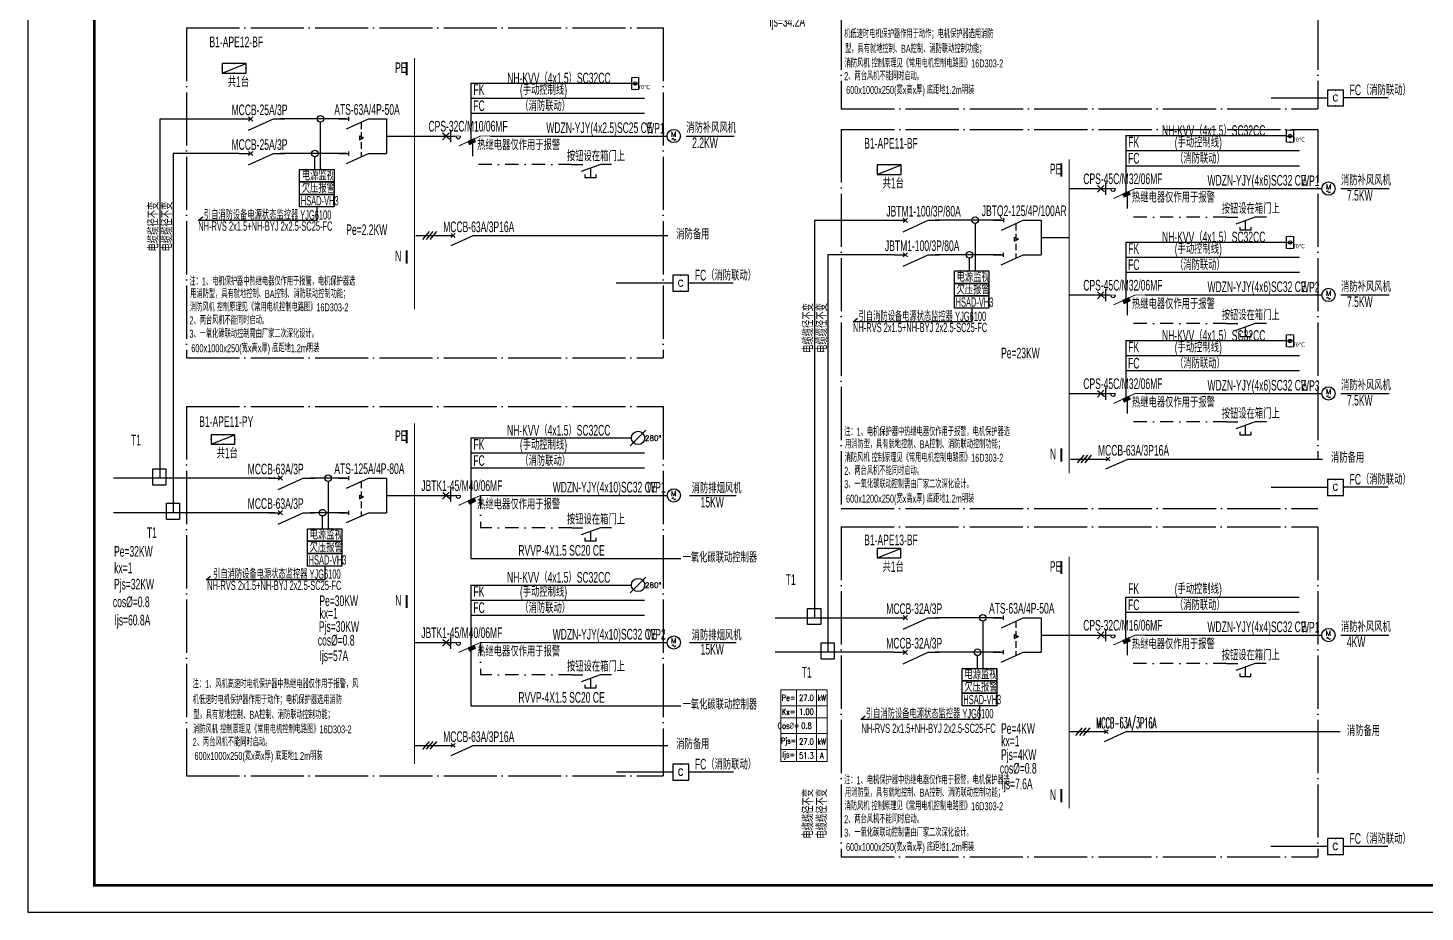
# Model space of a CAD drawing. Extents: x 776418 to 2076422, y -1170708 to 498544.
# Drawn here: x 908431 to 960981, y -799648 to -766418 of the extents above; entities that cross this region are included whole.
import ezdxf
from ezdxf.enums import TextEntityAlignment as Align

# ---------------------------------------------------------------- set-up
doc = ezdxf.new("R2010")
doc.units = 0
doc.header["$LTSCALE"] = 1000
doc.header["$MEASUREMENT"] = 0
for name, pattern in [('CONTINOUS', [0]), ('DASHDOT', [1, 0.5, -0.25, 0, -0.25]), ('DOTE', [2.42, 2, -0.2, 0.02, -0.2]), ('HIDDEN', [0.375, 0.25, -0.125])]:
    doc.linetypes.add(name, pattern=pattern)
doc.layers.get('0').update_dxf_attribs({"linetype": 'CONTINUOUS'})
doc.layers.get('Defpoints').update_dxf_attribs({"linetype": 'CONTINUOUS'})
for name, color, linetype in [('D-TEXT', 7, 'CONTINUOUS'), ('DQ', 255, 'CONTINOUS'), ('EL-SYSTEM', 1, 'CONTINUOUS'), ('ELEMENT', 3, 'CONTINUOUS'), ('EQUIP-动力', 3, 'CONTINUOUS'), ('EQUIP-消防', 80, 'CONTINUOUS'), ('EQUIP-箱柜', 3, 'CONTINUOUS'), ('TEL_TITLE', 7, 'CONTINUOUS'), ('WIRE-动力', 2, 'CONTINUOUS'), ('WIRE-照明', 1, 'CONTINUOUS'), ('WIRE-系统', 4, 'CONTINUOUS')]:
    doc.layers.add(name, color=color, linetype=linetype)
doc.styles.add('_HZTXT', font='txt.shx', dxfattribs={"width": 0.8, "bigfont": 'HZTXT.shx'})
doc.styles.add('_JD', font='ros.shx', dxfattribs={"width": 0.8, "bigfont": 'JD.shx'})
doc.styles.add('_TCH_LABEL', font='COMPLEX', dxfattribs={"bigfont": 'GBCBIG'})
doc.styles.add('_TEL_DIM', font='SIMPLEX', dxfattribs={"width": 0.7, "height": 3.5, "bigfont": 'HZTXT'})
doc.styles.add('DIM_FONT', font='SIMPLEX', dxfattribs={"width": 0.7, "bigfont": 'GBCBIG'})
doc.styles.get("Standard").update_dxf_attribs({"font": 'gbenor.shx', "bigfont": 'gbcbig.shx'})

# ---------------------------------------------------------------- blocks, each defined once
blk = doc.blocks.new('M_M8')
for p, q in [((-0.25, -0.2), (0, -0.75)), ((0.05, -0.25), (-0.05, -0.25))]:
    blk.add_line(p, q)
for points in [[(0, 0), (0, -0.25)], [(0, -0.75), (0, -1)]]:
    blk.add_lwpolyline(points)
at = {"style": 'DIM_FONT', "width": 0.8, "flags": 9}
blk.add_attdef('S', (0.25, -0.5), '', height=0.2, dxfattribs=at)
blk = doc.blocks.new('M_M7')
for p, q in [((-0.25, -0.2), (0, -0.75)), ((-0.047, -0.297), (0.047, -0.203)), ((-0.047, -0.203), (0.047, -0.297))]:
    blk.add_line(p, q)
for points in [[(0, 0), (0, -0.25)], [(0, -0.75), (0, -1)]]:
    blk.add_lwpolyline(points)
at = {"width": 0.8, "flags": 9}
blk.add_attdef('S', (0.25, -0.5), '', height=0.2, dxfattribs=at)
blk = doc.blocks.new('$equip_U$00000105(JDQINJING)')
for p, q in [((0.5, 1), (-0.5, 1)), ((-0.5, 1), (-0.5, 0)), ((0.5, 0), (0.5, 1)), ((-0.5, 0), (0.5, 0))]:
    blk.add_line(p, q)
for p in [(0, 1), (-0.5, 0.5), (0, 0), (0.5, 0.5)]:
    blk.add_point(p)
at = {"color": 7, "style": '_TEL_DIM'}
blk.add_attdef('$TEXT$', text='', height=0.4, dxfattribs=at).set_placement((-0.002, 0.507), align=Align.MIDDLE_CENTER)
at = {"color": 7, "style": '_TEL_DIM', "flags": 1}
blk.add_attdef('A', text='', height=0.00002, dxfattribs=at).set_placement((0, 0), align=Align.MIDDLE_CENTER)
blk = doc.blocks.new('$equip$00001416')
for p, q in [((0.75, 0.6), (-0.75, 0.6)), ((-0.75, 0), (0.75, 0.6)), ((-0.75, 0.6), (-0.75, 0)), ((-0.75, 0), (0.75, 0)), ((0.75, 0), (0.75, 0.6))]:
    blk.add_line(p, q)
for p in [(-0.75, 0.3), (0, 0.6), (0, 0), (0.75, 0.3)]:
    blk.add_point(p)
at = {"style": '_TCH_LABEL', "flags": 9}
blk.add_attdef('A', (0, 0), '', height=0.00002, dxfattribs=at)
blk = doc.blocks.new('$element$00000577')
at = {"const_width": 0.0233}
for points in [[(0, 0), (0, -0.25)], [(-0.25, -0.2), (0, -0.75), (0, -1)]]:
    blk.add_lwpolyline(points, dxfattribs=at)
blk.add_arc((-0.008, -0.192), 0.0589, 81.8699, 278.1301)
at = {"flags": 9}
blk.add_attdef('S', (0, 0), '', height=0.00000667, dxfattribs=at)
blk = doc.blocks.new('$equip$00001817')
blk.add_line((-0.59, -0.59), (0.59, 0.59))
blk.add_circle((0, 0), 0.5)
at = {"color": 7, "style": '_TEL_DIM', "flags": 1}
blk.add_attdef('A', text='', height=0.00002, dxfattribs=at).set_placement((0, 0), align=Align.MIDDLE_CENTER)
at = {"color": 7, "style": '_TEL_DIM'}
blk.add_attdef('$TEXT$', text='', height=0.4, dxfattribs=at).set_placement((1.36, -0.02), align=Align.MIDDLE_CENTER)
blk = doc.blocks.new('$element$00000544')
for points in [[(-0.25, -0.333), (-0.324, -0.333), (-0.324, -0.617), (-0.25, -0.617)], [(0, -1), (0, -0.721), (-0.176, -0.235)], [(0, 0), (0, -0.283)], [(-0.324, -0.478), (-0.087, -0.478)]]:
    blk.add_lwpolyline(points)
at = {"flags": 9}
blk.add_attdef('S', (0, 0), '', height=0.00000667, dxfattribs=at)
blk = doc.blocks.new('$equip$00001811')
blk.add_circle((0, 0), 0.5)
for centre, radius, start, end in [((-0.07, -0.27), 0.0768, 17.2272, 184.2164), ((0.07, -0.23), 0.0769, 197.2591, 5.1179)]:
    blk.add_arc(centre, radius, start, end)
at = {"color": 7, "style": '_TEL_DIM'}
blk.add_attdef('$TEXT$', text='', height=0.4, dxfattribs=at).set_placement((0, 0.14), align=Align.MIDDLE_CENTER)
at = {"color": 7, "style": '_TEL_DIM', "flags": 1}
blk.add_attdef('A', text='', height=0.00002, dxfattribs=at).set_placement((0, 0), align=Align.MIDDLE_CENTER)
blk = doc.blocks.new('$equip$00002402')
at = {"lineweight": 20}
for p, q in [((0.32, 0.56), (-0.33, 0.56)), ((-0.33, -0.56), (0.32, -0.56))]:
    blk.add_line(p, q, dxfattribs=at)
for p, q in [((-0.33, -0.56), (-0.33, 0.56)), ((-0.24, 0), (0, 0)), ((0, 0), (0.24, 0)), ((0.32, 0.56), (0.32, -0.56))]:
    blk.add_line(p, q)
at = {"const_width": 0.04}
for points in [[(-0.33, -0.56), (-0.33, 0.56)], [(-0.33, 0.56), (0.32, 0.56), (0.32, -0.56), (-0.33, -0.56), (-0.33, 0.56), (0.32, 0.56)]]:
    blk.add_lwpolyline(points, dxfattribs=at)
blk.add_circle((0, 0), 0.164)
for p in [(-0.33, 0), (0, 0.56), (0.32, 0), (0, -0.56)]:
    blk.add_point(p)
at = {"color": 7, "style": '_TEL_DIM', "flags": 1}
blk.add_attdef('A', text='', height=0.00002, dxfattribs=at).set_placement((0, 0), align=Align.MIDDLE_CENTER)
at = {"color": 7}
blk.add_attdef('$TEXT$', text='', height=0.4, dxfattribs=at).set_placement((0.83, -0.34), align=Align.MIDDLE_CENTER)
blk = doc.blocks.new('*T214')
at = {"layer": 'Defpoints', "color": 8, "linetype": 'ByBlock', "lineweight": 0, "transparency": 16777216}
for p, q in [((0, 0), (1749, 0)), ((0, 0), (0, -2700)), ((593, 0), (593, -2700)), ((1346, 0), (1346, -2700)), ((1749, 0), (1749, -2700)), ((0, -600), (1749, -600)), ((0, -1050), (1749, -1050)), ((0, -1650), (1749, -1650)), ((0, -2250), (1749, -2250)), ((0, -2700), (1749, -2700))]:
    blk.add_line(p, q, dxfattribs=at)
at = {"color": 0, "transparency": 16777216, "attachment_point": 5, "style": '_TEL_DIM'}
for s, insert, char_height, width in [('Pe=', (297, -300), 225, 593.32), ('27.0', (970, -300), 225, 752.36), ('kW', (1547, -300), 225, 402.96), ('Kx=', (297, -825), 225, 593.32), ('1.00', (970, -825), 225, 752.36), ('Cos{\\fISOCPEUR|b0|i0|c0|p34;%%C}=', (297, -1350), 225, 593.32), ('0.8', (970, -1350), 225, 752.36), ('Pjs=', (297, -1950), 210, 593.32), ('27.0', (970, -1950), 225, 752.36), ('kW', (1547, -1950), 225, 402.96), ('Ijs=', (297, -2475), 225, 593.32), ('51.3', (970, -2475), 225, 752.36), ('A', (1547, -2475), 225, 402.96)]:
    blk.add_mtext(s, dxfattribs=dict(at, insert=insert, char_height=char_height, width=width))

msp = doc.modelspace()

# ---------------------------------------------------------------- hatches: boundary and pattern name
h = msp.add_hatch()
h.set_pattern_fill('ANSI31', color=256, scale=10, style=0)
h.set_pattern_definition([(45, (724245.323, -801270.2113), (-0.707106781, 0.707106781), [])])
h.paths.add_polyline_path([(925263, -770690), (925216, -770587), (924989, -770690), (925036, -770794)])
h = msp.add_hatch()
h.set_pattern_fill('ANSI31', color=256, scale=10, style=0)
h.set_pattern_definition([(45, (748874.7515, -803245.9529), (-0.707106781, 0.707106781), [])])
h.paths.add_polyline_path([(949892, -772666), (949845, -772563), (949618, -772666), (949665, -772769)])
h = msp.add_hatch()
h.set_pattern_fill('ANSI31', color=256, scale=10, style=0)
h.set_pattern_definition([(45, (748874.7515, -807245.9529), (-0.707106781, 0.707106781), [])])
h.paths.add_polyline_path([(949892, -776666), (949845, -776563), (949618, -776666), (949665, -776769)])
h = msp.add_hatch()
h.set_pattern_fill('ANSI31', color=256, scale=10, style=0)
h.set_pattern_definition([(45, (748874.7515, -810947.5243), (-0.707106781, 0.707106781), [])])
h.paths.add_polyline_path([(949892, -780368), (949845, -780265), (949618, -780368), (949665, -780471)])
h = msp.add_hatch()
h.set_pattern_fill('ANSI31', color=256, scale=10, style=0)
h.set_pattern_definition([(45, (724246.2325, -814780.0044), (-0.707106781, 0.707106781), [])])
h.paths.add_polyline_path([(925264, -784200), (925217, -784097), (924990, -784200), (925037, -784303)])
h = msp.add_hatch()
h.set_pattern_fill('ANSI31', color=256, scale=10, style=0)
h.set_pattern_definition([(45, (724246.2325, -820307.5664), (-0.707106781, 0.707106781), [])])
h.paths.add_polyline_path([(925264, -789728), (925217, -789625), (924990, -789728), (925037, -789831)])
h = msp.add_hatch()
h.set_pattern_fill('ANSI31', color=256, scale=10, style=0)
h.set_pattern_definition([(45, (748871.8341, -820028.5704), (-0.707106781, 0.707106781), [])])
h.paths.add_polyline_path([(949889, -789449), (949842, -789346), (949615, -789449), (949662, -789552)])

# ---------------------------------------------------------------- linework, layer by layer
at = {"linetype": 'DOTE'}
for p, q in [((939021, -756311), (939020, -769454)), ((956951, -756311), (956951, -769454)), ((914392, -766419), (914391, -778823)), ((914392, -766419), (932322, -766419)), ((932322, -766419), (932321, -778823)), ((939020, -769454), (956951, -769454)), ((939020, -770229), (939019, -784477)), ((939020, -770229), (956951, -770229)), ((956951, -770229), (956950, -782633)), ((914391, -778823), (932321, -778823)), ((914391, -780644), (914390, -794527)), ((914391, -780644), (932321, -780644)), ((932321, -780644), (932320, -794527)), ((939019, -784477), (956949, -784477)), ((939018, -785168), (939017, -797572)), ((939018, -785168), (956948, -785168)), ((956948, -785168), (956947, -797572)), ((914390, -794527), (932325, -794527)), ((939017, -797572), (956947, -797572))]:
    msp.add_line(p, q, dxfattribs=at)
for p, q in [((957312, -769051), (955190, -769051)), ((924271, -770360), (924029, -770618)), ((924030, -770364), (924295, -770597)), ((948900, -772336), (948659, -772594)), ((948659, -772340), (948924, -772573)), ((932682, -776016), (930560, -776016)), ((948900, -776336), (948659, -776594)), ((948659, -776340), (948924, -776573)), ((948900, -780038), (948659, -780295)), ((948659, -780041), (948924, -780275)), ((924272, -783870), (924030, -784128)), ((924031, -783874), (924296, -784107)), ((957311, -783686, 0), (955188, -783686, 0)), ((948897, -789119), (948656, -789376)), ((948656, -789122), (948921, -789356)), ((924272, -789398), (924030, -789655)), ((924031, -789401), (924296, -789635)), ((932687, -794395), (930564, -794395)), ((957308, -797189), (955186, -797189))]:
    msp.add_line(p, q)
at = {"linetype": 'DASHDOT'}
for p, q in [((925149, -770731, 0), (925149, -771550, 0)), ((928882, -771550, 0), (925149, -771550, 0)), ((949779, -772707, 0), (949779, -773525, 0)), ((953512, -773525, 0), (949779, -773525, 0)), ((949779, -776707, 0), (949779, -777525, 0)), ((953512, -777525, 0), (949779, -777525, 0)), ((949779, -780409, 0), (949779, -781227, 0)), ((953512, -781227, 0), (949779, -781227, 0)), ((925456, -783978), (925456, -785205, 0)), ((928883, -785205, 0), (925456, -785205, 0)), ((925456, -789505), (925456, -790732, 0)), ((949776, -789490, 0), (949776, -790308, 0)), ((953509, -790308, 0), (949776, -790308, 0)), ((928883, -790732, 0), (925456, -790732, 0))]:
    msp.add_line(p, q, dxfattribs=at)
at = {"linetype": 'Continuous', "const_width": 72.9}
for points in [[(922673, -767701), (922673, -768198)], [(947301, -771512), (947301, -772009)], [(922673, -774777), (922673, -775274)], [(922672, -781533), (922672, -782030)], [(947301, -782217), (947301, -782714)], [(947299, -786450), (947299, -786947)], [(947299, -795024), (947299, -795521)]]:
    msp.add_lwpolyline(points, dxfattribs=at)
for points in [[(925036, -770794), (925263, -770690), (925216, -770587), (924989, -770690)], [(949665, -772769), (949892, -772666), (949845, -772563), (949618, -772666)], [(949665, -776769), (949892, -776666), (949845, -776563), (949618, -776666)], [(949665, -780471), (949892, -780368), (949845, -780265), (949618, -780368)], [(925037, -784303), (925264, -784200), (925217, -784097), (924990, -784200)], [(925037, -789831), (925264, -789728), (925217, -789625), (924990, -789728)], [(949662, -789552), (949889, -789449), (949842, -789346), (949615, -789449)]]:
    msp.add_lwpolyline(points, close=True)
at = {"linetype": 'Continuous', "const_width": 72.9, "elevation": 0}
msp.add_lwpolyline([(922677, -787727), (922677, -788224)], dxfattribs=at)
at = {"layer": 'D-TEXT'}
for p, q in [((925091, -768490, 0), (925091, -769054)), ((925091, -768490), (931130, -768490)), ((925091, -769054), (931624, -769054)), ((925091, -769054), (925091, -770723)), ((957912, -769030), (959589, -769030)), ((925091, -769619), (931624, -769619)), ((933189, -770479), (934998, -770479)), ((949721, -770465, 0), (949721, -771030)), ((949721, -770465), (955760, -770465)), ((949721, -771030), (956253, -771030)), ((949721, -771030), (949721, -772699)), ((949721, -771594), (956253, -771594)), ((957818, -772454), (959627, -772454)), ((949721, -774465, 0), (949721, -775030)), ((949721, -774465), (955760, -774465)), ((949721, -775030), (956253, -775030)), ((949721, -775030), (949721, -776699)), ((949721, -775594), (956253, -775594)), ((933282, -775994), (934960, -775994)), ((957818, -776454), (959627, -776454)), ((949721, -778167, 0), (949721, -778731)), ((949721, -778167), (955760, -778167)), ((949721, -778731), (956253, -778731)), ((949721, -778731), (949721, -780400)), ((949721, -779296), (956253, -779296)), ((957818, -780156), (959627, -780156)), ((925092, -781828), (931131, -781828)), ((925092, -781828), (925092, -786364, 0)), ((925092, -782393), (931625, -782393)), ((925092, -782957), (931625, -782957)), ((933321, -783988), (935068, -783988)), ((957911, -783665, 0), (959588, -783665, 0)), ((925092, -786364, 0), (932991, -786364, 0)), ((925092, -787356), (931131, -787356)), ((925092, -787356), (925092, -791891, 0)), ((925092, -787920), (931625, -787920)), ((949718, -787812), (956250, -787812)), ((949718, -787812), (949718, -789481)), ((925092, -788485), (931625, -788485)), ((949718, -788377), (956250, -788377)), ((957815, -789237), (959624, -789237)), ((933321, -789516), (935068, -789516)), ((925092, -791891, 0), (932991, -791891, 0)), ((933287, -794374), (934964, -794374)), ((957908, -797168), (959586, -797168))]:
    msp.add_line(p, q, dxfattribs=at)
for points in [[(912000, -782216, 0, 0, 0), (912937, -782216, 0, 0, 0), (913242, -782839, 80, 0, 0), (913374, -783108, 0, 0, 0)], [(912598, -785698, 0, 0, 0), (913535, -785698, 0, 0, 0), (913840, -785074, 80, 0, 0), (913972, -784805, 0, 0, 0)], [(936627, -787464, 0, 0, 0), (937564, -787464, 0, 0, 0), (937869, -788087, 80, 0, 0), (938001, -788357, 0, 0, 0)], [(937225, -790946, 0, 0, 0), (938162, -790946, 0, 0, 0), (938467, -790323, 80, 0, 0), (938599, -790054, 0, 0, 0)]]:
    msp.add_lwpolyline(points, format="xyseb", dxfattribs=at)
at = {"layer": 'DQ'}
for p, q in [((919426, -769961), (919426, -771739)), ((919222, -771739), (919222, -771261)), ((914839, -773656), (915004, -773522)), ((919300, -773142), (919300, -773656)), ((919300, -773656), (914839, -773656)), ((944054, -773772), (944054, -775549)), ((943851, -775549), (943851, -775071)), ((943929, -776952), (943929, -777466)), ((939468, -777466), (939632, -777332)), ((943929, -777466), (939468, -777466)), ((919720, -783462), (919720, -785240)), ((919516, -785240), (919516, -784761)), ((919594, -786643), (919594, -787157)), ((915133, -787157), (915298, -787022)), ((919594, -787157), (915133, -787157)), ((944346, -788710), (944346, -790488)), ((944143, -790488), (944143, -790010)), ((944220, -791891), (944220, -792405)), ((939760, -792405), (939924, -792271)), ((944220, -792405), (939760, -792405))]:
    msp.add_line(p, q, dxfattribs=at)
for points in [[(918650, -771739), (919950, -771739), (919950, -772207), (918650, -772207)], [(918650, -772207), (919950, -772207), (919950, -772674), (918650, -772674)], [(918650, -772674), (919950, -772674), (919950, -773142), (918650, -773142)], [(943279, -775549), (944578, -775549), (944578, -776017), (943279, -776017)], [(943279, -776017), (944578, -776017), (944578, -776485), (943279, -776485)], [(943279, -776485), (944578, -776485), (944578, -776952), (943279, -776952)], [(918944, -785240), (920244, -785240), (920244, -785707), (918944, -785707)], [(918944, -785707), (920244, -785707), (920244, -786175), (918944, -786175)], [(918944, -786175), (920244, -786175), (920244, -786643), (918944, -786643)], [(943570, -790488), (944870, -790488), (944870, -790956), (943570, -790956)], [(943570, -790956), (944870, -790956), (944870, -791424), (943570, -791424)], [(943570, -791424), (944870, -791424), (944870, -791891), (943570, -791891)]]:
    msp.add_lwpolyline(points, close=True, dxfattribs=at)
for centre in [(919431, -769837), (919222, -771136), (944060, -773647), (943851, -774946), (919725, -783338), (919516, -784637), (944351, -788586), (944143, -789885)]:
    msp.add_circle(centre, 124, dxfattribs=at)
at = {"layer": 'EL-SYSTEM'}
for points in [[(913126, -782988), (913622, -782988), (913622, -783597), (913126, -783597)], [(913639, -784284), (914134, -784284), (914134, -784893), (913639, -784893)], [(937753, -788237), (938249, -788237), (938249, -788846), (937753, -788846)], [(938265, -789532), (938761, -789532), (938761, -790141), (938265, -790141)]]:
    msp.add_lwpolyline(points, close=True, dxfattribs=at)
at = {"layer": 'TEL_TITLE'}
msp.add_lwpolyline([(908431, -799648), (1013531, -799648), (1013531, -740248), (908431, -740248)], close=True, dxfattribs=at)
at = {"layer": 'TEL_TITLE', "const_width": 100}
msp.add_lwpolyline([(910931, -798648), (1012531, -798648), (1012531, -741248), (910931, -741248)], close=True, dxfattribs=at)
at = {"layer": 'WIRE-动力'}
for p, q in [((923519, -774072, 0), (923271, -774366, 0)), ((923659, -774072, 0), (923411, -774366, 0)), ((923799, -774072, 0), (923551, -774366, 0)), ((948148, -782473), (947900, -782766)), ((948288, -782473), (948040, -782766)), ((948428, -782473), (948180, -782766)), ((948087, -792719), (947839, -793013)), ((948227, -792719), (947979, -793013)), ((948367, -792719), (948119, -793013)), ((923519, -793241, 0), (923271, -793534, 0)), ((923659, -793237, 0), (923411, -793531, 0)), ((923799, -793237, 0), (923551, -793531, 0))]:
    msp.add_line(p, q, dxfattribs=at)
at = {"layer": 'WIRE-照明'}
for p, q in [((913392, -769837), (913392, -783338)), ((913392, -769837), (916379, -769837)), ((920409, -769837), (917923, -769837)), ((921618, -769837), (921913, -769837)), ((921913, -769837), (921913, -771136)), ((920898, -770473), (920898, -770620)), ((920898, -770473), (921058, -770547)), ((920898, -770620), (921058, -770547)), ((925830, -770479), (932472, -770479)), ((913892, -771136), (913892, -784637)), ((916379, -771136), (913892, -771136)), ((920413, -771136), (917927, -771136)), ((921612, -771136), (921913, -771136)), ((950459, -772454), (957101, -772454)), ((938019, -773647), (941008, -773647)), ((938019, -773647), (938019, -788586)), ((945038, -773647), (942552, -773647)), ((946246, -773647), (946542, -773647)), ((946542, -773647), (946542, -774946)), ((923021, -774219, 0), (924425, -774219, 0)), ((925363, -774219, 0), (932494, -774219, 0)), ((945527, -774283), (945527, -774431)), ((945527, -774283), (945687, -774357)), ((945527, -774431), (945687, -774357)), ((941008, -774946), (938519, -774946)), ((938519, -774946), (938519, -789885)), ((945042, -774946), (942556, -774946)), ((946241, -774946), (946542, -774946)), ((950459, -776454), (957101, -776454)), ((950459, -780156), (957101, -780156)), ((947650, -782620), (949054, -782620)), ((949992, -782620), (957122, -782620)), ((917712, -783338), (911652, -783338)), ((920409, -783338), (919041, -783338)), ((921617, -783338), (921913, -783338)), ((921913, -783338), (921913, -784637)), ((920898, -783974), (920898, -784121)), ((920898, -783974), (921058, -784047)), ((925831, -783988), (932474, -783988)), ((920898, -784121), (921058, -784047)), ((917712, -784637), (911653, -784637)), ((920413, -784637), (919046, -784637)), ((921612, -784637), (921913, -784637)), ((936542, -788586), (941005, -788586)), ((945035, -788586), (942549, -788586)), ((946244, -788586), (946539, -788586)), ((946539, -788586), (946539, -789885)), ((945524, -789222), (945524, -789370)), ((945524, -789222), (945684, -789296)), ((945524, -789370), (945684, -789296)), ((950456, -789237), (957098, -789237)), ((925831, -789516), (932474, -789516)), ((941005, -789885), (936542, -789885)), ((945039, -789885), (942553, -789885)), ((946238, -789885), (946539, -789885)), ((947590, -792866), (948994, -792866)), ((949931, -792866), (957784, -792866)), ((922968, -793384, 0), (924425, -793384, 0)), ((925363, -793384, 0), (932494, -793384, 0))]:
    msp.add_line(p, q, dxfattribs=at)
at = {"layer": 'WIRE-照明', "linetype": 'HIDDEN'}
for p, q in [((920960, -769966), (920960, -771265)), ((945589, -773776), (945589, -775075)), ((920960, -783466), (920960, -784765)), ((945586, -788715), (945586, -790014))]:
    msp.add_line(p, q, dxfattribs=at)
at = {"layer": 'WIRE-照明', "linetype": 'Continuous'}
for p, q in [((924330, -770254), (924330, -770713)), ((921913, -770488), (922969, -770488)), ((922968, -770479), (924499, -770479)), ((947597, -772454), (949128, -772454)), ((948959, -772229), (948959, -772688)), ((946542, -774298), (947597, -774298)), ((947597, -776454), (949128, -776454)), ((948959, -776229), (948959, -776688)), ((947597, -780156), (949128, -780156)), ((948959, -779931), (948959, -780390)), ((921913, -783988), (922968, -783988)), ((922969, -783988), (924500, -783988)), ((922969, -783988), (924500, -783988)), ((924331, -783763), (924331, -784223)), ((924331, -789291), (924331, -789750)), ((946539, -789237), (947595, -789237)), ((947594, -789237), (949125, -789237)), ((948957, -789012), (948957, -789471)), ((922969, -789516), (924500, -789516)), ((922969, -789516), (924500, -789516))]:
    msp.add_line(p, q, dxfattribs=at)
at = {"layer": 'WIRE-照明', "const_width": 36}
for points in [[(922969, -767547), (922968, -776997)], [(947598, -771357), (947597, -783155)], [(922969, -781285), (922968, -794082)], [(947596, -786296), (947594, -795755)]]:
    msp.add_lwpolyline(points, dxfattribs=at)

# ---------------------------------------------------------------- block references
msp.add_blockref('*T214', (936744, -791293))
at = {"layer": 'DQ', "xscale": 1500, "yscale": 1500, "zscale": 1500, "rotation": 90}
for name, p in [('M_M8', (920118, -769837)), ('M_M8', (920112, -771136)), ('M_M8', (944746, -773647)), ('M_M7', (924050, -774219, 0)), ('M_M8', (944741, -774946)), ('M_M7', (948679, -782620)), ('M_M8', (920117, -783338)), ('M_M8', (920112, -784637)), ('M_M8', (944744, -788586)), ('M_M8', (944738, -789885)), ('M_M7', (948619, -792866)), ('M_M7', (924050, -793384, 0))]:
    msp.add_blockref(name, p, dxfattribs=at)
at = {"layer": 'ELEMENT', "rotation": 90}
for name, p, xscale, yscale, zscale in [('M_M7', (916379, -769837), 1714.285714285681, 1714.285714285681, 1714.285714285681), ('$element$00000577', (924330, -770479), 1500, 1500, 1500), ('M_M7', (916379, -771136), 1714.285714285681, 1714.285714285681, 1714.285714285681), ('$element$00000577', (948959, -772454), 1500, 1500, 1500), ('M_M7', (941008, -773647), 1714.285714285681, 1714.285714285681, 1714.285714285681), ('M_M7', (941008, -774946), 1714.285714285681, 1714.285714285681, 1714.285714285681), ('$element$00000577', (948959, -776454), 1500, 1500, 1500), ('$element$00000577', (948959, -780156), 1500, 1500, 1500), ('M_M7', (917498, -783338), 1714.285714285681, 1714.285714285681, 1714.285714285681), ('$element$00000577', (924331, -783988), 1500, 1500, 1500), ('M_M7', (917498, -784637), 1714.285714285681, 1714.285714285681, 1714.285714285681), ('M_M7', (941005, -788586), 1714.285714285681, 1714.285714285681, 1714.285714285681), ('$element$00000577', (948956, -789237), 1500, 1500, 1500), ('$element$00000577', (924331, -789516), 1500, 1500, 1500), ('M_M7', (941005, -789885), 1714.285714285681, 1714.285714285681, 1714.285714285681)]:
    msp.add_blockref(name, p, dxfattribs=dict(at, xscale=xscale, yscale=yscale, zscale=zscale))
at = {"layer": 'EQUIP-动力', "xscale": 500, "yscale": 500, "zscale": 500}
for p in [(932722, -770479), (957351, -772454), (957351, -776454), (957351, -780156), (932724, -783988), (932724, -789516), (957348, -789237)]:
    msp.add_blockref('$equip$00001811', p, dxfattribs=at).add_auto_attribs({'$TEXT$': 'M'})
at = {"layer": 'EQUIP-动力'}
ref = msp.add_blockref('$equip$00001817', (931381, -781828), dxfattribs=dict(at, xscale=500, yscale=500, zscale=500))
ref.add_attrib('$TEXT$', '280%%D', dxfattribs={"layer": '0', "color": 7, "height": 200, "style": '_TEL_DIM'}).set_placement((931945, -781837), align=Align.MIDDLE_CENTER)
ref = msp.add_blockref('$equip$00001817', (931381, -787356), dxfattribs=dict(at, xscale=500, yscale=500, zscale=500))
ref.add_attrib('$TEXT$', '280%%D', dxfattribs={"layer": '0', "color": 7, "height": 200, "style": '_TEL_DIM'}).set_placement((931945, -787365), align=Align.MIDDLE_CENTER)
at = {"layer": 'EQUIP-消防', "xscale": 400, "yscale": 400, "zscale": 400}
for p in [(931274, -768505), (955903, -770481), (955903, -774481), (955903, -778182)]:
    msp.add_blockref('$equip$00002402', p, dxfattribs=at).add_auto_attribs({'$TEXT$': '70℃'})
at = {"layer": 'EQUIP-箱柜', "xscale": 600, "yscale": 600, "zscale": 600}
for p in [(916192, -768115), (940820, -771925), (915769, -782068), (940818, -786339)]:
    msp.add_blockref('$equip$00001416', p, dxfattribs=at)
for p in [(957612, -769351), (932982, -776316), (957611, -783986, 0), (932986, -794695), (957608, -797489)]:
    msp.add_blockref('$equip_U$00000105(JDQINJING)', p, dxfattribs=at).add_auto_attribs({'$TEXT$': 'C'})
at = {"layer": 'WIRE-系统', "xscale": 1500, "yscale": 1500, "zscale": 1500, "rotation": 90}
for p in [(928882, -771550, 0), (953512, -773525, 0), (953512, -777525, 0), (953512, -781227, 0), (928883, -785205, 0), (953509, -790308, 0), (928883, -790732, 0)]:
    msp.add_blockref('$element$00000544', p, dxfattribs=at)

# ---------------------------------------------------------------- texts
at = {"layer": 'D-TEXT'}
for s, height, style, width, p in [('Ijs=34.2A', 400, '_JD', 0.6, (936318, -766370)), ('机低速时电机保护器作用于动作；电机保护器选用消防', 300, '_JD', 0.6, (939134, -766796, 0)), ('B1-APE12-BF', 400, '_JD', 0.6, (915259, -767144)), ('型，具有就地控制、BA控制、消防联动控制功能；', 300, '_JD', 0.6, (939165, -767352, 0)), ('PE', 400, '_JD', 0.6, (922241, -768111)), ('消防风机 控制原理见《常用电机控制电路图》16D303-2', 300, '_JD', 0.6, (939153, -767900, 0)), ('共1台', 400, '_JD', 0.6, (915948, -768638)), ('NH-KVV（4x1.5）SC32CC', 400, '_JD', 0.6, (926459, -768499)), ('2、两台风机不能同时启动。', 300, '_JD', 0.6, (939135, -768381, 0)), ('FK               (手动控制线)', 400, '_JD', 0.6, (925189, -768934)), ('600x1000x250(宽x高x厚) 底距地1.2m明装', 300, '_JD', 0.6, (939206, -768899)), ('FC（消防联动）', 400, '_JD', 0.6, (958145, -768945, 1146)), ('MCCB-25A/3P', 400, '_JD', 0.6, (916089, -769695)), ('ATS-63A/4P-50A', 400, '_JD', 0.6, (919955, -769681, -2980)), ('FC               （消防联动）', 400, '_JD', 0.6, (925184, -769540)), ('CPS-32C/M10/06MF', 400, '_JD', 0.6, (923497, -770311)), ('WDZN-YJY(4x2.5)SC25 CE', 400, '_JD', 0.6, (927930, -770368)), ('WP1', 400, '_JD', 0.6, (931686, -770385)), ('消防补风风机', 400, '_JD', 0.6, (933191, -770362)), ('NH-KVV（4x1.5）SC32CC', 400, '_JD', 0.6, (951088, -770474)), ('MCCB-25A/3P', 400, '_JD', 0.6, (916089, -771000)), ('热继电器仅作用于报警', 400, '_JD', 0.6, (925327, -771006)), ('2.2KW', 400, '_JD', 0.6, (933415, -770933, -124)), ('B1-APE11-BF', 400, '_JD', 0.6, (939887, -770954)), ('FK               (手动控制线)', 400, '_JD', 0.6, (949818, -770909)), ('按钮设在箱门上', 400, '_JD', 0.6, (928704, -771426, 0)), ('FC               （消防联动）', 400, '_JD', 0.6, (949813, -771515)), ('电源监视', 400, '_JD', 0.6, (918732, -772151, 37)), ('PE', 400, '_JD', 0.6, (946870, -771921)), ('CPS-45C/M32/06MF', 400, '_JD', 0.6, (948127, -772287)), ('WDZN-YJY(4x6)SC32 CE', 400, '_JD', 0.6, (952798, -772344)), ('消防补风风机', 400, '_JD', 0.6, (957821, -772337)), ('欠压报警', 400, '_JD', 0.6, (918732, -772619, 37)), ('共1台', 400, '_JD', 0.6, (940577, -772449)), ('WP1', 400, '_JD', 0.6, (956316, -772361)), ('HSAD-VH3', 350, '_JD', 0.6, (918696, -773087, 37)), ('热继电器仅作用于报警', 400, '_JD', 0.6, (949956, -772981)), ('按钮设在箱门上', 400, '_JD', 0.6, (953334, -773401, 0)), ('7.5KW', 400, '_JD', 0.6, (958045, -772908, -124)), ('引自消防设备电源状态监控器 YJG6100 ', 350, '_JD', 0.6, (915047, -773620)), ('JBTM1-100/3P/80A', 400, '_JD', 0.6, (940718, -773506)), ('JBTQ2-125/4P/100AR', 400, '_JD', 0.6, (944307, -773491, -2980)), ('NH-RVS 2x1.5+NH-BYJ 2x2.5-SC25-FC ', 350, '_JD', 0.6, (914837, -774041)), ('Pe=2.2KW', 400, '_JD', 0.6, (920406, -774200)), ('MCCB-63A/3P16A', 400, '_JD', 0.6, (924050, -774093, 0)), ('消防备用', 400, '_JD', 0.6, (932814, -774361, -124)), ('NH-KVV（4x1.5）SC32CC', 400, '_JD', 0.6, (951088, -774474)), ('JBTM1-100/3P/80A', 400, '_JD', 0.6, (940667, -774805)), ('FK               (手动控制线)', 400, '_JD', 0.6, (949818, -774909)), ('N', 400, '_JD', 0.6, (922241, -775187)), ('FC               （消防联动）', 400, '_JD', 0.6, (949813, -775515)), ('FC（消防联动）', 400, '_JD', 0.6, (933516, -775909, 1146)), ('电源监视', 400, '_JD', 0.6, (943361, -775961, 37)), ('注：1、电机保护器中热继电器仅作用于报警，电机保护器选', 300, '_JD', 0.6, (914505, -776094, 0)), ('欠压报警', 400, '_JD', 0.6, (943361, -776429, 37)), ('CPS-45C/M32/06MF', 400, '_JD', 0.6, (948127, -776287)), ('WDZN-YJY(4x6)SC32 CE', 400, '_JD', 0.6, (952798, -776344)), ('WP2', 400, '_JD', 0.6, (956316, -776361)), ('消防补风风机', 400, '_JD', 0.6, (957821, -776337)), ('用消防型，具有就地控制、BA控制、消防联动控制功能；', 300, '_JD', 0.6, (914535, -776563, 0)), ('HSAD-VH3', 350, '_JD', 0.6, (943324, -776897, 37)), ('热继电器仅作用于报警', 400, '_JD', 0.6, (949956, -776981)), ('7.5KW', 400, '_JD', 0.6, (958045, -776908, -124)), ('消防风机 控制原理见《常用电机控制电路图》16D303-2', 300, '_JD', 0.6, (914524, -777070, 0)), ('引自消防设备电源状态监控器 YJG6100 ', 350, '_JD', 0.6, (939676, -777430)), ('按钮设在箱门上', 400, '_JD', 0.6, (953334, -777401, 0)), ('3、一氧化碳联动控制需由厂家二次深化设计。', 300, '_JD', 0.6, (914505, -778063, 0)), ('2、两台风机不能同时启动。', 300, '_JD', 0.6, (914505, -777561, 0)), ('NH-RVS 2x1.5+NH-BYJ 2x2.5-SC25-FC ', 350, '_JD', 0.6, (939465, -777851)), ('NH-KVV（4x1.5）SC32CC', 400, '_JD', 0.6, (951088, -778176)), ('FK               (手动控制线)', 400, '_JD', 0.6, (949818, -778611)), ('600x1000x250(宽x高x厚) 底距地1.2m明装', 300, '_JD', 0.6, (914576, -778606)), ('Pe=23KW', 400, '_JD', 0.6, (945035, -778837)), ('FC               （消防联动）', 400, '_JD', 0.6, (949813, -779217)), ('CPS-45C/M32/06MF', 400, '_JD', 0.6, (948127, -779988)), ('WDZN-YJY(4x6)SC32 CE', 400, '_JD', 0.6, (952798, -780045)), ('WP3', 400, '_JD', 0.6, (956316, -780063)), ('消防补风风机', 400, '_JD', 0.6, (957821, -780039)), ('热继电器仅作用于报警', 400, '_JD', 0.6, (949956, -780683)), ('7.5KW', 400, '_JD', 0.6, (958045, -780610, -124)), ('按钮设在箱门上', 400, '_JD', 0.6, (953334, -781103, 0)), ('B1-APE11-PY', 400, '_JD', 0.6, (914874, -781413)), ('NH-KVV（4x1.5）SC32CC', 400, '_JD', 0.6, (926452, -781739)), ('注：1、电机保护器中热继电器仅作用于报警，电机保护器选', 300, '_JD', 0.6, (939133, -781748, 0)), ('T1', 400, '_JD', 0.6, (912309, -782106)), ('PE', 400, '_JD', 0.6, (922240, -781943)), ('FK               (手动控制线)', 400, '_JD', 0.6, (925189, -782272)), ('用消防型，具有就地控制、BA控制、消防联动控制功能；', 300, '_JD', 0.6, (939163, -782217, 0)), ('共1台', 400, '_JD', 0.6, (915526, -782591)), ('FC               （消防联动）', 400, '_JD', 0.6, (925185, -782878)), ('消防风机 控制原理见《常用电机控制电路图》16D303-2', 300, '_JD', 0.6, (939152, -782724, 0)), ('N', 400, '_JD', 0.6, (946870, -782627)), ('MCCB-63A/3P16A', 400, '_JD', 0.6, (948678, -782493)), ('消防备用', 400, '_JD', 0.6, (957443, -782761, -124)), ('MCCB-63A/3P', 400, '_JD', 0.6, (916698, -783196)), ('ATS-125A/4P-80A', 400, '_JD', 0.6, (919954, -783182, -2980)), ('2、两台风机不能同时启动。', 300, '_JD', 0.6, (939133, -783215, 0)), ('JBTK1-45/M40/06MF', 400, '_JD', 0.6, (923227, -783821)), ('WDZN-YJY(4x10)SC32 CE', 400, '_JD', 0.6, (928169, -783878)), ('WP1', 400, '_JD', 0.6, (931723, -783880)), ('消防排烟风机', 400, '_JD', 0.6, (933395, -783909)), ('3、一氧化碳联动控制需由厂家二次深化设计。', 300, '_JD', 0.6, (939133, -783717, 0)), ('FC（消防联动）', 400, '_JD', 0.6, (958144, -783579, 1146)), ('15KW', 400, '_JD', 0.6, (933732, -784442, -124)), ('600x1200x250(宽x高x厚) 底距地1.2m明装', 300, '_JD', 0.6, (939204, -784260)), ('MCCB-63A/3P', 400, '_JD', 0.6, (916698, -784495)), ('热继电器仅作用于报警', 400, '_JD', 0.6, (925328, -784515)), ('按钮设在箱门上', 400, '_JD', 0.6, (928705, -785081, 0)), ('T1', 400, '_JD', 0.6, (912907, -785588)), ('电源监视', 400, '_JD', 0.6, (919026, -785652, 37)), ('B1-APE13-BF', 400, '_JD', 0.6, (939885, -785863)), ('Pe=32KW', 400, '_JD', 0.6, (911669, -786293)), ('欠压报警', 400, '_JD', 0.6, (919026, -786120, 37)), ('RVVP-4X1.5 SC20 CE', 400, '_JD', 0.6, (926879, -786253, 0)), ('一氧化碳联动控制器', 400, '_JD', 0.6, (933053, -786510, 0)), ('kx=1', 400, '_JD', 0.6, (911675, -786911)), ('HSAD-VH3', 350, '_JD', 0.6, (918990, -786587, 37)), ('共1台', 400, '_JD', 0.6, (940575, -786863)), ('PE', 400, '_JD', 0.6, (946867, -786860)), ('Pjs=32KW', 400, '_JD', 0.6, (911669, -787524)), ('NH-RVS 2x1.5+NH-BYJ 2x2.5-SC25-FC ', 350, '_JD', 0.6, (915173, -787544)), ('引自消防设备电源状态监控器 YJG6100 ', 350, '_JD', 0.6, (915395, -787120)), ('NH-KVV（4x1.5）SC32CC', 400, '_JD', 0.6, (926452, -787267)), ('T1', 400, '_JD', 0.6, (936936, -787354)), ('FK               (手动控制线)', 400, '_JD', 0.6, (925189, -787800)), ('FK               (手动控制线)', 400, '_JD', 0.6, (949815, -787692)), ('cos%%C=0.8', 400, '_JD', 0.6, (911627, -788189)), ('Pe=30KW', 400, '_JD', 0.6, (919393, -788149)), ('kx=1', 400, '_JD', 0.6, (919399, -788618)), ('N', 400, '_JD', 0.6, (922246, -788137, 0)), ('FC               （消防联动）', 400, '_JD', 0.6, (925185, -788406)), ('MCCB-32A/3P', 400, '_JD', 0.6, (940714, -788445)), ('ATS-63A/4P-50A', 400, '_JD', 0.6, (944580, -788430, -2980)), ('FC               （消防联动）', 400, '_JD', 0.6, (949810, -788298)), ('Ijs=60.8A', 400, '_JD', 0.6, (911689, -788873)), ('Pjs=30KW', 400, '_JD', 0.6, (919377, -789117)), ('CPS-32C/M16/06MF', 400, '_JD', 0.6, (948124, -789069)), ('WDZN-YJY(4x4)SC32 CE', 400, '_JD', 0.6, (952795, -789126)), ('WP1', 400, '_JD', 0.6, (956313, -789144)), ('消防补风风机', 400, '_JD', 0.6, (957818, -789120)), ('cos%%C=0.8', 400, '_JD', 0.6, (919335, -789631)), ('JBTK1-45/M40/06MF', 400, '_JD', 0.6, (923227, -789348)), ('WDZN-YJY(4x10)SC32 CE', 400, '_JD', 0.6, (928169, -789405)), ('WP2', 400, '_JD', 0.6, (931723, -789408)), ('消防排烟风机', 400, '_JD', 0.6, (933395, -789436)), ('4KW', 400, '_JD', 0.6, (958042, -789691, -124)), ('Ijs=57A', 400, '_JD', 0.6, (919397, -790215)), ('热继电器仅作用于报警', 400, '_JD', 0.6, (925328, -790043)), ('15KW', 400, '_JD', 0.6, (933732, -789970, -124)), ('MCCB-32A/3P', 400, '_JD', 0.6, (940714, -789744)), ('热继电器仅作用于报警', 400, '_JD', 0.6, (949953, -789764)), ('按钮设在箱门上', 400, '_JD', 0.6, (953331, -790184, 0)), ('按钮设在箱门上', 400, '_JD', 0.6, (928705, -790608, 0)), ('T1', 400, '_JD', 0.6, (937534, -790836)), ('电源监视', 400, '_JD', 0.6, (943653, -790900, 37)), ('注：1、风机高速时电机保护器中热继电器仅作用于报警，风', 300, '_JD', 0.6, (914624, -791230, 0)), ('RVVP-4X1.5 SC20 CE', 400, '_JD', 0.6, (926879, -791781, 0)), ('欠压报警', 400, '_JD', 0.6, (943653, -791368, 37)), ('机低速时电机保护器作用于动作；电机保护器选用消防', 300, '_JD', 0.6, (914624, -791828, 0)), ('一氧化碳联动控制器', 400, '_JD', 0.6, (933053, -792038, 0)), ('HSAD-VH3', 350, '_JD', 0.6, (943616, -791836, 37)), ('型，具有就地控制、BA控制、消防联动控制功能；', 300, '_JD', 0.6, (914654, -792385, 0)), ('引自消防设备电源状态监控器 YJG6100 ', 350, '_JD', 0.6, (939951, -792365)), ('MCCB-63A/3P16A', 400, '_HZTXT', 0.45, (948618, -792740)), ('消防风机 控制原理见《常用电机控制电路图》16D303-2', 300, '_JD', 0.6, (914643, -792932, 0)), ('MCCB-63A/3P16A', 400, '_JD', 0.6, (924050, -793257, 0)), ('NH-RVS 2x1.5+NH-BYJ 2x2.5-SC25-FC ', 350, '_JD', 0.6, (939783, -792916)), ('Pe=4KW', 400, '_JD', 0.6, (945032, -792949)), ('消防备用', 400, '_JD', 0.6, (958042, -793030, -124)), ('2、两台风机不能同时启动。', 300, '_JD', 0.6, (914625, -793413, 0)), ('消防备用', 400, '_JD', 0.6, (932814, -793526, -124)), ('kx=1', 400, '_JD', 0.6, (945038, -793418)), ('600x1000x250(宽x高x厚) 底距地1.2m明装', 300, '_JD', 0.6, (914695, -793931)), ('FC（消防联动）', 400, '_JD', 0.6, (933520, -794289, 1146)), ('cos%%C=0.8', 400, '_JD', 0.6, (944990, -794446)), ('Pjs=4KW', 400, '_JD', 0.6, (945032, -793931)), ('注：1、电机保护器中热继电器仅作用于报警，电机保护器选', 300, '_JD', 0.6, (939131, -794843, 0)), ('用消防型，具有就地控制、BA控制、消防联动控制功能；', 300, '_JD', 0.6, (939161, -795312, 0)), ('Ijs=7.6A', 400, '_JD', 0.6, (945052, -795030)), ('N', 400, '_JD', 0.6, (946867, -795434)), ('消防风机 控制原理见《常用电机控制电路图》16D303-2', 300, '_JD', 0.6, (939150, -795819, 0)), ('2、两台风机不能同时启动。', 300, '_JD', 0.6, (939131, -796310, 0)), ('3、一氧化碳联动控制需由厂家二次深化设计。', 300, '_JD', 0.6, (939131, -796812, 0)), ('FC（消防联动）', 400, '_JD', 0.6, (958142, -797082, 1146)), ('600x1000x250(宽x高x厚) 底距地1.2m明装', 300, '_JD', 0.6, (939202, -797355))]:
    msp.add_text(s, height=height, dxfattribs=dict(at, style=style, width=width)).set_placement(p)
at = {"layer": 'D-TEXT', "style": '_JD', "width": 0.6}
for p in [(913343, -774820), (913860, -774820), (937971, -778631), (938489, -778631), (937968, -796889), (938485, -796889)]:
    msp.add_text('电缆缆径不变', height=400, rotation=90, dxfattribs=at).set_placement(p)

doc.saveas('drawing.dxf')
